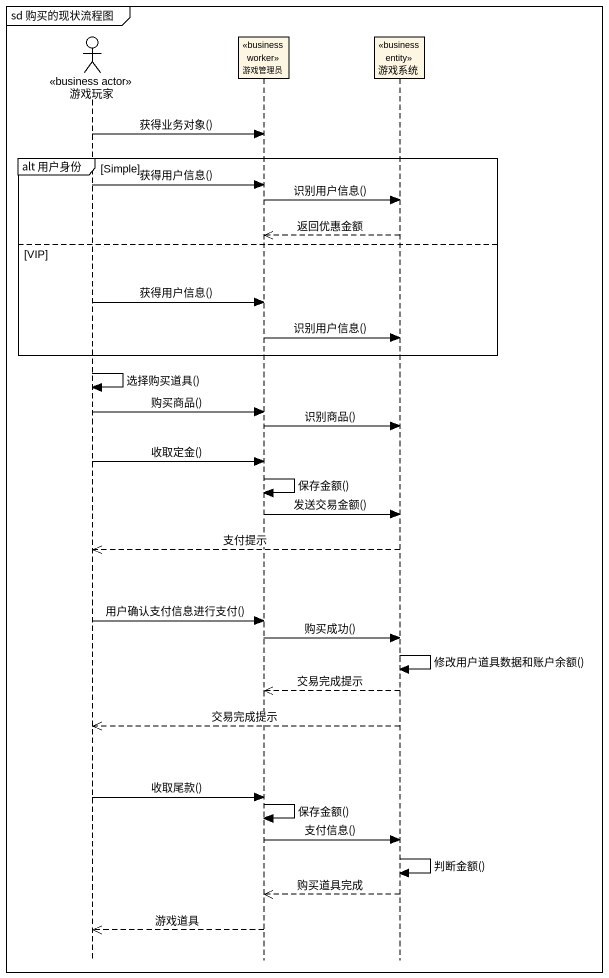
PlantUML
@startuml
mainframe sd 购买的现状流程图
hide footbox
actor 游戏玩家 <<business actor>>
participant 游戏管理员 <<business worker>>
participant 游戏系统 <<business entity>>

游戏玩家 -> 游戏管理员 : 获得业务对象()
group alt 用户身份 [Simple]
  游戏玩家 -> 游戏管理员 : 获得用户信息()
  游戏管理员 -> 游戏系统 : 识别用户信息()
  游戏系统 -->> 游戏管理员 : 返回优惠金额
else VIP
  游戏玩家 -> 游戏管理员 : 获得用户信息()
  游戏管理员 -> 游戏系统 : 识别用户信息()
end
游戏玩家 -> 游戏玩家 : 选择购买道具()
游戏玩家 -> 游戏管理员 : 购买商品()
游戏管理员 -> 游戏系统 : 识别商品()
游戏玩家 -> 游戏管理员 : 收取定金()
游戏管理员 -> 游戏管理员 : 保存金额()
游戏管理员 -> 游戏系统 : 发送交易金额()
游戏系统 -->> 游戏玩家 : 支付提示
游戏玩家 -> 游戏管理员 : 用户确认支付信息进行支付()
游戏管理员 -> 游戏系统 : 购买成功()
游戏系统 -> 游戏系统 : 修改用户道具数据和账户余额()
游戏系统 -->> 游戏管理员 : 交易完成提示
游戏系统 -->> 游戏玩家 : 交易完成提示
游戏玩家 -> 游戏管理员 : 收取尾款()
游戏管理员 -> 游戏管理员 : 保存金额()
游戏管理员 -> 游戏系统 : 支付信息()
游戏系统 -> 游戏系统 : 判断金额()
游戏系统 -->> 游戏管理员 : 购买道具完成
游戏管理员 -->> 游戏玩家 : 游戏道具
@enduml
